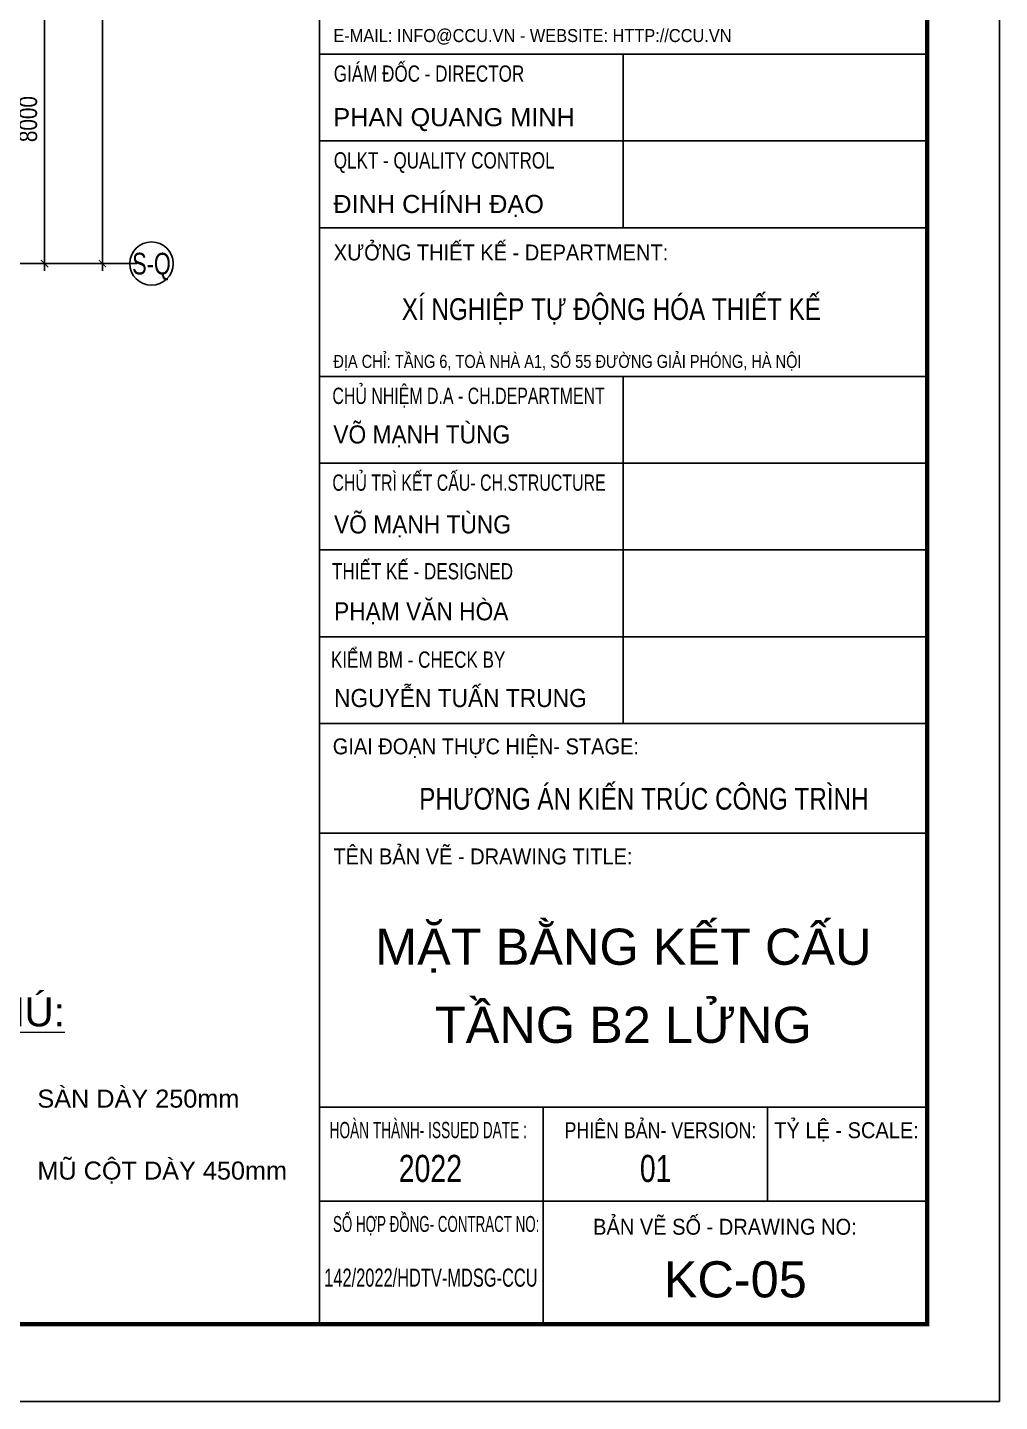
# Model space of a CAD drawing. Header units: millimetres. Extents: x -80883 to 1373228, y -532110 to 182357.
# Drawn here: x 973222 to 1000120, y -366824 to -328790 of the extents above; entities that cross this region are included whole.
import ezdxf
from ezdxf.enums import TextEntityAlignment as Align

# ---------------------------------------------------------------- set-up
doc = ezdxf.new("R2010")
doc.units = ezdxf.units.MM
doc.header["$LTSCALE"] = 100
doc.header["$PDMODE"] = 32
doc.header["$PDSIZE"] = 2.5
doc.linetypes.add('CENTER2', pattern=[1.125, 0.75, -0.125, 0.125, -0.125])
for name, color, linetype in [('ccu11-Dim', 8, 'Continuous'), ('ccu12-Truc', 13, 'CENTER2'), ('KT-Dim', 8, 'Continuous'), ('Xref_ST_MBDV Cot vach 30.7.2022|Xref_ST_MBDV Cot vach 30.7.2022|Xref_ST_MBDV Cot vach 30.7.2022|Xref_ST_MBDV Cot vach 30.7.2022|A-GRID-SYM', 50, 'Continuous')]:
    doc.layers.add(name, color=color, linetype=linetype)
doc.layers.add('ccu12-Tencaukien', color=9, linetype='Continuous', lineweight=15)
doc.layers.add('KT-Net thay', color=7, linetype='Continuous', lineweight=15)
doc.styles.add('51KHUNG TEN$0$khung ten A1$1$Standard', font='', dxfattribs={"width": 0.9})
doc.styles.add('Arial', font='arial.ttf', dxfattribs={"width": 0.7})
doc.styles.add('Arial Narrow', font='ARIALN.TTF')
doc.styles.add('HBA-Text', font='GOTHIC.TTF')
doc.styles.get('51KHUNG TEN$0$khung ten A1$1$Standard').set_extended_font_data('.VnArialH')
doc.dimstyles.new('ccu12-200', dxfattribs={"dimscale": 200, "dimtxt": 2.5, "dimasz": 1, "dimexe": 1, "dimexo": 2, "dimgap": 1, "dimtad": 1, "dimdec": 0, "dimrnd": 5, "dimdsep": 46, "dimtxsty": 'Arial Narrow', "dimblk": 'ARCHTICK', "dimcen": -1, "dimdle": 1, "dimclrd": 256, "dimclre": 256, "dimclrt": 3, "dimadec": 0, "dimazin": 2, "dimtfac": 0.1, "dimtdec": 0, "dimtmove": 0, "dimatfit": 1, "dimldrblk": 'ARCHTICK', "dimfxl": 1, "dimtvp": 0.833333, "dimtolj": 1, "dimtzin": 12, "dimarcsym": 0})

# ---------------------------------------------------------------- blocks, each defined once
blk = doc.blocks.new('Khung ten_A1', base_point=(-3406704, 253379))
for p, q in [((74690, 58471), (74690, 1072)), ((74690, 58471), (74690, 1072)), ((74690, 18647), (83100, 18647)), ((78895, 18647), (78895, 16244)), ((74690, 17446), (83100, 17446)), ((74690, 17446), (83100, 17446)), ((74690, 16244), (83100, 16244)), ((74690, 16244), (83100, 16244)), ((74690, 16244), (83100, 16244)), ((74690, 16244), (83100, 16244)), ((74690, 16244), (83100, 16244)), ((74690, 16244), (83100, 16244)), ((74690, 14188), (83100, 14188)), ((74690, 14188), (83100, 14188)), ((78895, 14188), (78895, 9382)), ((74690, 12986), (83100, 12986)), ((74690, 11785), (83100, 11785)), ((74690, 11785), (83100, 11785)), ((74690, 11785), (83100, 11785)), ((74690, 11785), (83100, 11785)), ((74690, 10583), (83100, 10583)), ((74690, 10583), (83100, 10583)), ((74690, 9382), (83100, 9382)), ((74690, 9382), (83100, 9382)), ((74690, 7866), (83100, 7866)), ((74690, 7866), (83100, 7866)), ((74690, 7866), (83100, 7866)), ((74690, 4075), (83100, 4075)), ((74690, 4075), (83100, 4075)), ((77788, 4075), (77788, 1072)), ((80892, 4075), (80892, 2774)), ((74690, 2774), (83100, 2774)), ((74690, 2774), (83100, 2774))]:
    blk.add_line(p, q)
at = {"layer": 'Defpoints', "color": 1}
blk.add_lwpolyline([(84100, 0), (84100, 59471), (0, 59471), (0, 0)], close=True, dxfattribs=at)
at = {"layer": 'KT-Net thay', "const_width": 60}
blk.add_lwpolyline([(2700, 1071), (83100, 1071), (83100, 58471), (2700, 58471)], close=True, dxfattribs=at)
at = {"color": 2, "style": '51KHUNG TEN$0$khung ten A1$1$Standard'}
for s, height, width, p in [('E-MAIL: INFO@CCU.VN - WEBSITE: HTTP://CCU.VN', 180, 0.9, (74883, 18815)), ('gi¸m ®èc - director ', 225.27, 0.75, (74889, 18266)), ('QLKT - quality control', 225.27, 0.75, (74889, 17065)), ('x¦ëng thiÕt kÕ - department:', 220.26, 0.9, (74889, 15793)), ('Chñ nhiÖm d.a - ch.department', 225.27, 0.7, (74870, 13806)), ('Chñ tr× KÕT CÊU- ch.STRUCTURE', 225.27, 0.7, (74870, 12605)), ('ThiÕt kÕ - designed', 225.27, 0.75, (74865, 11378)), ('KiÓm BM - check by', 225.27, 0.75, (74850, 10155)), ('giai ®o¹n thùc hiÖn- stage:', 220.26, 0.9, (74875, 8957)), ('tªn b¶n vÏ - drawing title:', 220.26, 0.9, (74884, 7434)), ('Hoµn thµnh- issued date : ', 225.27, 0.6, (74832, 3644)), ('phiªn b¶n- version:', 220.26, 0.8, (78082, 3644)), ('tû lÖ - scale:', 220.26, 0.9, (80983, 3644)), ('01', 375.4, 0.75, (79124, 3038)), ('sè hîp ®ång- CONTRACT NO:', 220.26, 0.6, (74878, 2347)), ('B¶n vÏ sè - drawing no:', 220.26, 0.9, (78478, 2308))]:
    blk.add_text(s, height=height, dxfattribs=dict(at, width=width)).set_placement(p)
at = {"style": '51KHUNG TEN$0$khung ten A1$1$Standard'}
for s, p in [('phan quang minh', (74883, 17650)), ('§INH CHÝNH §¹O', (74883, 16449))]:
    blk.add_text(s, height=250.3, dxfattribs=at).set_placement(p)
at = {"color": 2, "style": '51KHUNG TEN$0$khung ten A1$1$Standard', "width": 0.8}
blk.add_text('xÝ nghiÖp tù ®éng hãa thiÕt kÕ', height=300, dxfattribs=at).set_placement((78730, 15119), align=Align.MIDDLE_CENTER)
at = {"color": 2, "style": '51KHUNG TEN$0$khung ten A1$1$Standard'}
for s, height, width, p in [('®Þa chØ: tÇng 6, toµ nhµ a1, sè 55 ®\xadêng gi¶i phãng, hµ néi', 180.21, 0.8, (78122, 14305)), ('2022', 375.4, 0.75, (76226, 3038)), ('142/2022/hdtv-mdsg-ccu', 250, 0.65, (76233, 1589))]:
    blk.add_text(s, height=height, dxfattribs=dict(at, width=width)).set_placement(p, align=Align.CENTER)
at = {"style": '51KHUNG TEN$0$khung ten A1$1$Standard'}
for s, height, width, p in [('vâ m¹nh tïng', 250.3, 0.9, (74883, 13259)), ('vâ m¹nh tïng', 250.3, 0.9, (74893, 12014)), ('nguyÔn TUÊN TRUNG', 250.3, 0.9, (74893, 9611)), ('PH¦¥NG ¸N KIÕN TRóC C¤NG TR×NH', 300, 0.8, (76071, 8192))]:
    blk.add_text(s, height=height, dxfattribs=dict(at, width=width)).set_placement(p)
at = {"color": 1, "style": '51KHUNG TEN$0$khung ten A1$1$Standard', "width": 0.9}
blk.add_text('PH¹M V¡N HßA', height=250.3, dxfattribs=at).set_placement((74893, 10812))
blk = doc.blocks.new('GRID-SYM-flat-86')
at = {"layer": 'Xref_ST_MBDV Cot vach 30.7.2022|Xref_ST_MBDV Cot vach 30.7.2022|Xref_ST_MBDV Cot vach 30.7.2022|Xref_ST_MBDV Cot vach 30.7.2022|A-GRID-SYM'}
blk.add_ellipse((0, 0), major_axis=(-900, 5), ratio=1, dxfattribs=at)
at = {"layer": 'Xref_ST_MBDV Cot vach 30.7.2022|Xref_ST_MBDV Cot vach 30.7.2022|Xref_ST_MBDV Cot vach 30.7.2022|Xref_ST_MBDV Cot vach 30.7.2022|A-GRID-SYM', "style": 'HBA-Text'}
blk.add_attdef('GRID', text='', height=900, rotation=359.6303, dxfattribs=at).set_placement((0, 0, 0), align=Align.MIDDLE_CENTER)
blk = doc.blocks.new('_ARCHTICK')
at = {"color": 0, "linetype": 'ByBlock', "const_width": 0.15}
blk.add_lwpolyline([(-0.5, -0.5), (0.5, 0.5)], dxfattribs=at)
blk = doc.blocks.new('*D1095')
at = {"layer": 'Defpoints', "color": 0, "transparency": 16777216}
for p in [(420808, -72696), (420808, -92196), (424766, -92196)]:
    blk.add_point(p, dxfattribs=at)
at = {"layer": 'KT-Dim', "lineweight": -2, "transparency": 16777216}
for p, q in [((424766, -72496), (424766, -92396)), ((421208, -72696), (424966, -72696)), ((421208, -92196), (424966, -92196))]:
    blk.add_line(p, q, dxfattribs=at)
at = {"layer": 'KT-Dim', "lineweight": -2, "transparency": 16777216, "xscale": 200, "yscale": 200, "zscale": 200}
for p, rotation in [((424766, -72696), 90), ((424766, -92196), 270)]:
    blk.add_blockref('_ARCHTICK', p, dxfattribs=dict(at, rotation=rotation))
at = {"layer": 'KT-Dim', "color": 3, "transparency": 16777216, "insert": (424311, -82446), "char_height": 500, "attachment_point": 5, "rotation": 90, "style": 'Arial Narrow'}
blk.add_mtext('\\A1;19500', dxfattribs=at)
blk = doc.blocks.new('*D1096')
at = {"layer": 'Defpoints', "color": 0, "transparency": 16777216}
for p in [(420808, -84196), (420808, -92196), (423166, -92196)]:
    blk.add_point(p, dxfattribs=at)
at = {"layer": 'KT-Dim', "lineweight": -2, "transparency": 16777216}
for p, q in [((423166, -83996), (423166, -92396)), ((421208, -84196), (423366, -84196)), ((421208, -92196), (423366, -92196))]:
    blk.add_line(p, q, dxfattribs=at)
at = {"layer": 'KT-Dim', "lineweight": -2, "transparency": 16777216, "xscale": 200, "yscale": 200, "zscale": 200}
for p, rotation in [((423166, -84196), 90), ((423166, -92196), 270)]:
    blk.add_blockref('_ARCHTICK', p, dxfattribs=dict(at, rotation=rotation))
at = {"layer": 'KT-Dim', "color": 3, "transparency": 16777216, "insert": (422711, -88196), "char_height": 500, "attachment_point": 5, "rotation": 90, "style": 'Arial Narrow'}
blk.add_mtext('\\A1;8000', dxfattribs=at)
blk = doc.blocks.new('Grid-ST-flat-3')
at = {"layer": 'ccu12-Truc', "ltscale": 30}
blk.add_line((366096.2, -92196.3), (425824, -92196.3), dxfattribs=at)
at = {"layer": 'KT-Dim'}
blk.add_line((425524, -92196.3), (422966.4, -92196.3), dxfattribs=at)
ref = blk.add_blockref('GRID-SYM-flat-86', (426124, -92196.5), dxfattribs=dict(at, xscale=0.6666666666666665, yscale=0.6666666666666665, zscale=0.6666666666666665, rotation=0.325197994598278))
ref.add_attrib('GRID', 'S-Q', dxfattribs={"layer": 'Xref_ST_MBDV Cot vach 30.7.2022|Xref_ST_MBDV Cot vach 30.7.2022|Xref_ST_MBDV Cot vach 30.7.2022|Xref_ST_MBDV Cot vach 30.7.2022|A-GRID-SYM', "height": 600, "style": 'HBA-Text', "width": 0.75}).set_placement((426124, -92196.5), align=Align.MIDDLE_CENTER)
for base, p1, picture, middle in [((424766.4, -92196.3), (420808.2, -72696.3), '*D1095', (424311.1, -82446.3)), ((423166.4, -92196.3), (420808.2, -84196.3), '*D1096', (422711.1, -88196.3))]:
    dim = blk.add_linear_dim(base=base, p1=p1, p2=(420808.2, -92196.3), angle=90, dimstyle='ccu12-200', dxfattribs=at)
    dim.commit()
    dim.dimension.update_dxf_attribs({"geometry": picture, "text_midpoint": middle})

msp = doc.modelspace()

# ---------------------------------------------------------------- block references
msp.add_blockref('Grid-ST-flat-3', (550530.1, -243129.8))
at = {"layer": 'ccu11-Dim', "xscale": 2.000000000621877, "yscale": 2.000000000621877, "zscale": 2.000000000621877}
msp.add_blockref('Khung ten_A1', (-5981488.3, 139934.6), dxfattribs=at)

# ---------------------------------------------------------------- texts
at = {"layer": 'ccu11-Dim', "color": 31, "style": 'Arial'}
for s, p in [('MẶT BẰNG KẾT CẤU', (989710, -354234.7)), ('TẦNG B2 LỬNG', (989710, -356396.7)), ('KC-05', (992808, -363442.3))]:
    msp.add_text(s, height=1000, dxfattribs=at).set_placement(p, align=Align.MIDDLE_CENTER)
at = {"layer": 'ccu12-Tencaukien', "color": 31, "style": 'Arial'}
msp.add_text('%%uGHI CHÚ:', height=800, dxfattribs=at).set_placement((971742.6, -356440), align=Align.CENTER)
for s, p in [('SÀN DÀY 250mm', (973497, -358689.5)), ('MŨ CỘT DÀY 450mm', (973497, -360681.6))]:
    msp.add_text(s, height=500, dxfattribs=at).set_placement(p)

doc.saveas('drawing.dxf')
